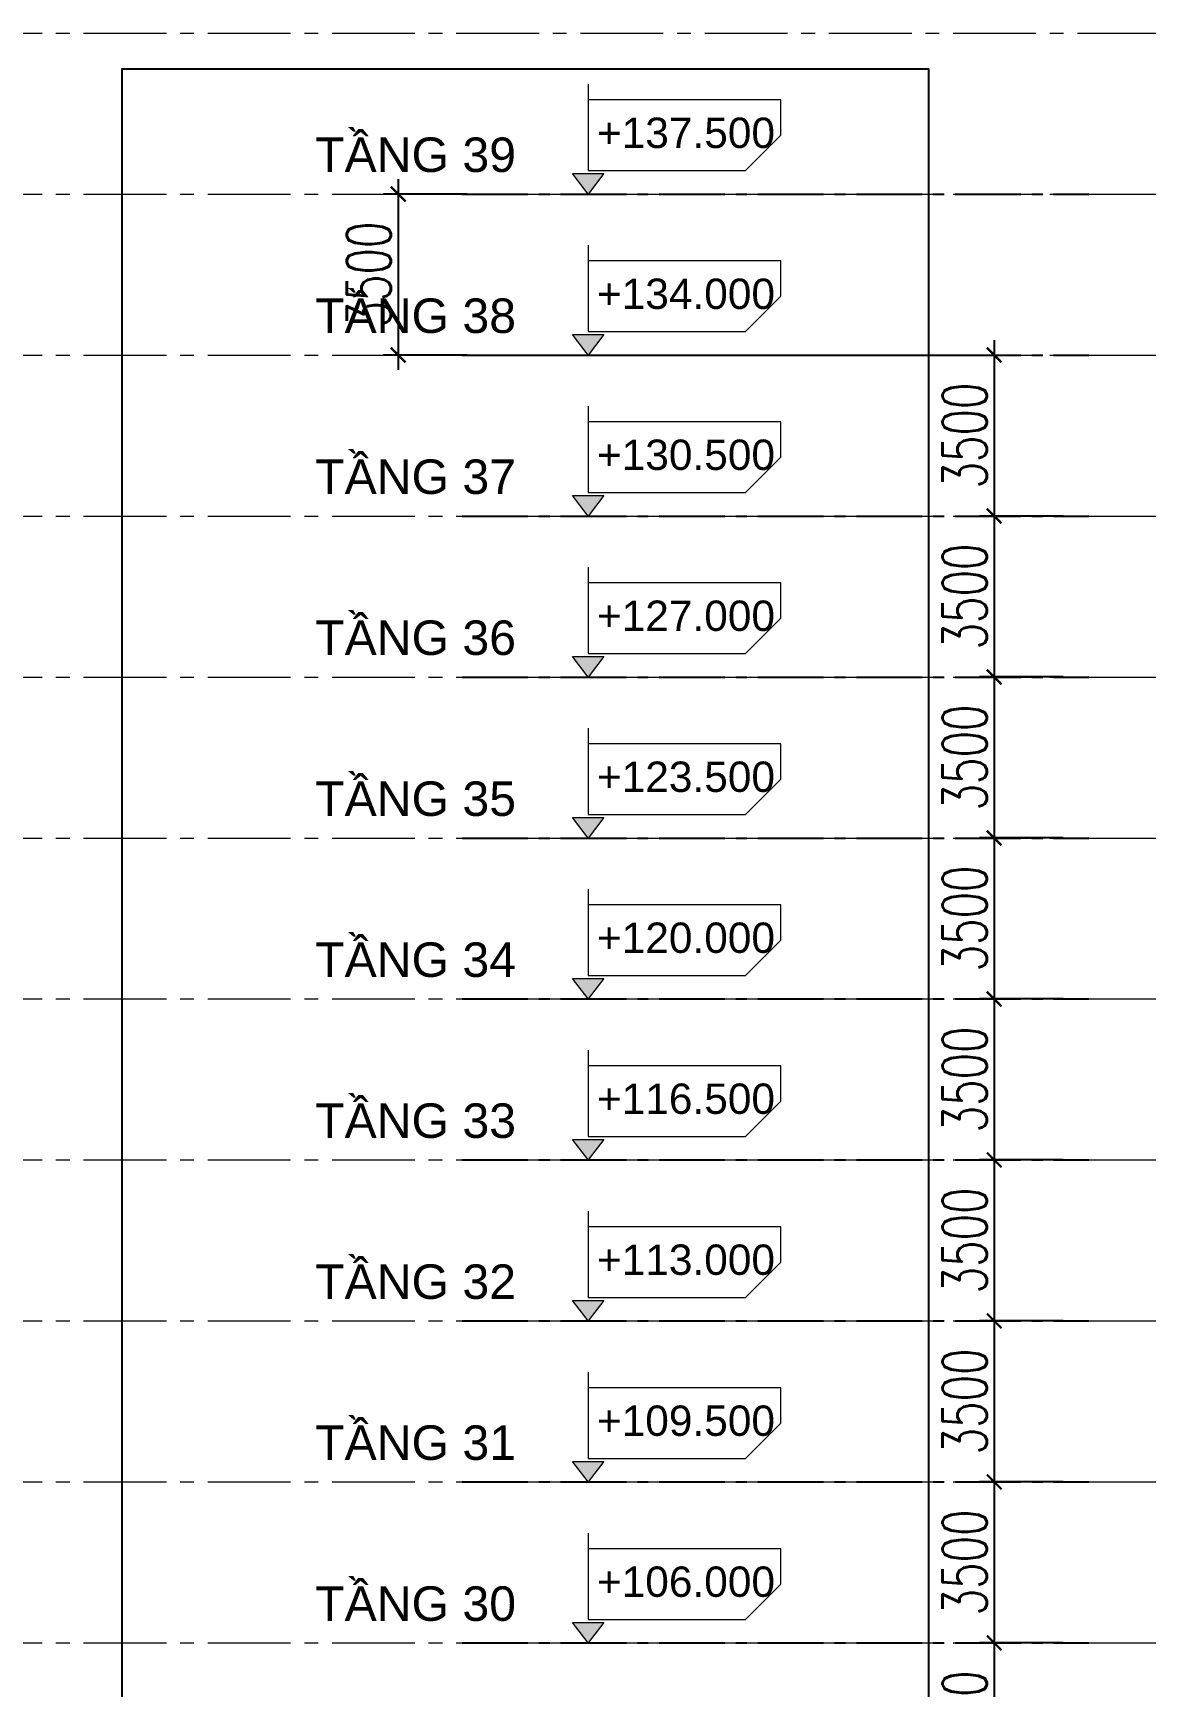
# Model space of a CAD drawing. Header units: millimetres. Extents: x 573003 to 1294762, y -9906 to 413061.
# Drawn here: x 632293 to 656481, y 119519 to 155476 of the extents above; entities that cross this region are included whole.
import ezdxf
from ezdxf.xclip import XClip

# ---------------------------------------------------------------- set-up
doc = ezdxf.new("R2010")
doc.units = ezdxf.units.MM
doc.header["$MEASUREMENT"] = 0
doc.linetypes.add('CENTER2', pattern=[28.575, 19.05, -3.175, 3.175, -3.175])
doc.linetypes.add('IMPORT-CE', pattern=[135, 90, -15, 15, -15])
doc.layers.get('DEFPOINTS').update_dxf_attribs({"color": 5, "lineweight": 0})
doc.layers.add('A-GRID-LEVEL', color=8, linetype='CENTER2')
doc.layers.add('A-WALL-PATT', color=251, linetype='Continuous')
for name, color, linetype, lineweight in [('KT-Chu viet', 255, 'Continuous', 20), ('KT-Kich thuoc', 159, 'Continuous', 18), ('KT-Net truc', 18, 'Continuous', 15), ('TEXT', 7, 'Continuous', 20)]:
    doc.layers.add(name, color=color, linetype=linetype, lineweight=lineweight)
doc.styles.add('Arial', font='arial.ttf')
doc.styles.add('DIM', font='vnsimli.shx', dxfattribs={"width": 0.7})
doc.styles.add('font unicode ccu', font='arial.ttf')
doc.dimstyles.new('CCU  KT1-320 A1', dxfattribs={"dimscale": 320, "dimtxt": 3, "dimasz": 1, "dimexe": 1, "dimexo": 0, "dimgap": 0.5, "dimtad": 1, "dimdec": 0, "dimdsep": 46, "dimtxsty": 'DIM', "dimblk1": 'ARCHTICK', "dimblk2": 'ARCHTICK', "dimsah": 1, "dimcen": 0, "dimdle": 1, "dimclrd": 256, "dimclre": 256, "dimclrt": 31, "dimadec": 0, "dimazin": 0, "dimtfac": 1, "dimtdec": 0, "dimtix": 1, "dimtmove": 1, "dimatfit": 3, "dimldrblk": 'DOT', "dimfxl": 8, "dimtolj": 1, "dimarcsym": 0})

# ---------------------------------------------------------------- blocks, each defined once
blk = doc.blocks.new('A$C61654A8E')
blk.add_hatch(color=256).paths.add_polyline_path([(-137, 178), (0, 0), (137, 178)])
blk.add_line((-341, 0), (341, 0))
for points in [[(0, 956), (0, 819)], [(-137, 178), (137, 178), (0, 0), (-137, 178)]]:
    blk.add_lwpolyline(points)
blk.add_lwpolyline([(1678, 512), (1678, 819), (0, 819), (0, 205), (1371, 205)], close=True)
blk = doc.blocks.new('coscaodotudong')
at = {"xscale": 0.8324273823791946, "yscale": 0.8324273823791946, "zscale": 0.8324273823791946}
blk.add_blockref('A$C61654A8E', (0, 0), dxfattribs=at)
at = {"layer": 'KT-Chu viet', "style": 'font unicode ccu'}
blk.add_attdef('%%P0.000', (64, 334), '', height=220, dxfattribs=at)
blk = doc.blocks.new('Levels')
at = {"layer": 'KT-Kich thuoc'}
for p, q in [((-9998.9, 137500, 0), (-7793.2, 137500, 0)), ((-9998.9, 134000, 0), (-7793.2, 134000, 0)), ((-9998.9, 130500, 0), (-7793.2, 130500, 0)), ((-9998.9, 127000, 0), (-7793.2, 127000, 0)), ((-9998.9, 123500, 0), (-7793.2, 123500, 0)), ((-9998.9, 120000, 0), (-7793.2, 120000, 0)), ((-9998.9, 116500, 0), (-7793.2, 116500, 0)), ((-9998.9, 113000, 0), (-7793.2, 113000, 0)), ((-9998.9, 109500, 0), (-7793.2, 109500, 0)), ((-9998.9, 106000, 0), (-7793.2, 106000, 0))]:
    blk.add_line(p, q, dxfattribs=at)
at = {"layer": 'KT-Net truc', "linetype": 'IMPORT-CE', "ltscale": 20, "elevation": 0}
for points in [[(-7437.9, 137500), (6189, 137500)], [(-7437.9, 134000), (6189, 134000)], [(-7437.9, 130500), (6189, 130500)], [(-7437.9, 127000), (6189, 127000)], [(-7437.9, 123500), (6189, 123500)], [(-7437.9, 120000), (6189, 120000)], [(-7437.9, 116500), (6189, 116500)], [(-7437.9, 113000), (6189, 113000)], [(-7437.9, 109500), (6189, 109500)], [(-7437.9, 106000), (6189, 106000)]]:
    blk.add_lwpolyline(points, dxfattribs=at)
at = {"layer": 'KT-Chu viet', "xscale": 3, "yscale": 3, "zscale": 3}
for p, values in [((-9146.4, 137500, 0), {'%%P0.000': '+137.500'}), ((-9146.4, 134000, 0), {'%%P0.000': '+134.000'}), ((-9146.4, 130500, 0), {'%%P0.000': '+130.500'}), ((-9146.4, 127000, 0), {'%%P0.000': '+127.000'}), ((-9146.4, 123500, 0), {'%%P0.000': '+123.500'}), ((-9146.4, 120000, 0), {'%%P0.000': '+120.000'}), ((-9146.4, 116500, 0), {'%%P0.000': '+116.500'}), ((-9146.4, 113000, 0), {'%%P0.000': '+113.000'}), ((-9146.4, 109500, 0), {'%%P0.000': '+109.500'}), ((-9146.4, 106000, 0), {'%%P0.000': '+106.000'})]:
    blk.add_blockref('coscaodotudong', p, dxfattribs=at).add_auto_attribs(values)
at = {"layer": 'TEXT', "char_height": 750, "width": 5299.69, "attachment_point": 1, "style": 'Arial'}
for s, insert in [('TẦNG 39', (-15078.7, 138729.8, 0)), ('TẦNG 38', (-15078.7, 135229.8, 0)), ('TẦNG 37', (-15078.7, 131729.8, 0)), ('TẦNG 36', (-15078.7, 128229.8, 0)), ('TẦNG 35', (-15078.7, 124729.8, 0)), ('TẦNG 34', (-15078.7, 121229.8, 0)), ('TẦNG 33', (-15078.7, 117729.8, 0)), ('TẦNG 32', (-15078.7, 114229.8, 0)), ('TẦNG 31', (-15078.7, 110729.8, 0)), ('TẦNG 30', (-15078.7, 107229.8, 0))]:
    blk.add_mtext(s, dxfattribs=dict(at, insert=insert))
blk = doc.blocks.new('_ARCHTICK')
at = {"color": 0, "linetype": 'ByBlock', "const_width": 0.15}
blk.add_lwpolyline([(-0.5, -0.5), (0.5, 0.5)], dxfattribs=at)
blk = doc.blocks.new('*D111')
at = {"layer": 'DEFPOINTS', "color": 0, "transparency": 16777216}
for p in [(641726, 151976, 0), (640230, 148476), (641726, 148476, 0)]:
    blk.add_point(p, dxfattribs=at)
at = {"layer": 'KT-Kich thuoc', "lineweight": -2, "transparency": 16777216}
for p, q in [((640230, 152296), (640230, 148156)), ((641726, 151976), (639910, 151976)), ((641726, 148476), (639910, 148476))]:
    blk.add_line(p, q, dxfattribs=at)
at = {"layer": 'KT-Kich thuoc', "lineweight": -2, "transparency": 16777216, "xscale": 320, "yscale": 320, "zscale": 320}
for p, rotation in [((640230, 151976), 90), ((640230, 148476), 270)]:
    blk.add_blockref('_ARCHTICK', p, dxfattribs=dict(at, rotation=rotation))
at = {"layer": 'KT-Kich thuoc', "color": 31, "transparency": 16777216, "insert": (639590, 150226), "char_height": 960, "attachment_point": 5, "rotation": 90, "style": 'DIM'}
blk.add_mtext('\\A1;3500', dxfattribs=at)
blk = doc.blocks.new('_Dot')
at = {"color": 0, "linetype": 'ByBlock', "lineweight": -2}
blk.add_line((-0.5, 0), (-1, 0), dxfattribs=at)
at = {"color": 0, "linetype": 'ByBlock', "const_width": 0.5}
blk.add_lwpolyline([(-0.25, 0, 1), (0.25, 0, 1)], format="xyb", close=True, dxfattribs=at)
blk = doc.blocks.new('*D112')
at = {"layer": 'DEFPOINTS', "color": 0, "transparency": 16777216}
for p in [(641726, 148476, 0), (653183, 144976), (654389, 144976, 0)]:
    blk.add_point(p, dxfattribs=at)
at = {"layer": 'KT-Kich thuoc', "lineweight": -2, "transparency": 16777216}
for p, q in [((653183, 148796), (653183, 144656)), ((641726, 148476), (653503, 148476)), ((654389, 144976), (652863, 144976))]:
    blk.add_line(p, q, dxfattribs=at)
at = {"layer": 'KT-Kich thuoc', "lineweight": -2, "transparency": 16777216, "xscale": 320, "yscale": 320, "zscale": 320}
for p, rotation in [((653183, 148476), 90), ((653183, 144976), 270)]:
    blk.add_blockref('_ARCHTICK', p, dxfattribs=dict(at, rotation=rotation))
at = {"layer": 'KT-Kich thuoc', "color": 31, "transparency": 16777216, "insert": (652543, 146726), "char_height": 960, "attachment_point": 5, "rotation": 90, "style": 'DIM'}
blk.add_mtext('\\A1;3500', dxfattribs=at)
blk = doc.blocks.new('*D113')
at = {"layer": 'DEFPOINTS', "color": 0, "transparency": 16777216}
for p in [(654680, 144976, 0), (653183, 141476), (654389, 141476, 0)]:
    blk.add_point(p, dxfattribs=at)
at = {"layer": 'KT-Kich thuoc', "lineweight": -2, "transparency": 16777216}
for p, q in [((653183, 145296), (653183, 141156)), ((654680, 144976), (652863, 144976)), ((654389, 141476), (652863, 141476))]:
    blk.add_line(p, q, dxfattribs=at)
at = {"layer": 'KT-Kich thuoc', "lineweight": -2, "transparency": 16777216, "xscale": 320, "yscale": 320, "zscale": 320}
for p, rotation in [((653183, 144976), 90), ((653183, 141476), 270)]:
    blk.add_blockref('_ARCHTICK', p, dxfattribs=dict(at, rotation=rotation))
at = {"layer": 'KT-Kich thuoc', "color": 31, "transparency": 16777216, "insert": (652543, 143226), "char_height": 960, "attachment_point": 5, "rotation": 90, "style": 'DIM'}
blk.add_mtext('\\A1;3500', dxfattribs=at)
blk = doc.blocks.new('*D114')
at = {"layer": 'DEFPOINTS', "color": 0, "transparency": 16777216}
for p in [(654680, 141476, 0), (653183, 137976), (654389, 137976, 0)]:
    blk.add_point(p, dxfattribs=at)
at = {"layer": 'KT-Kich thuoc', "lineweight": -2, "transparency": 16777216}
for p, q in [((653183, 141796), (653183, 137656)), ((654680, 141476), (652863, 141476)), ((654389, 137976), (652863, 137976))]:
    blk.add_line(p, q, dxfattribs=at)
at = {"layer": 'KT-Kich thuoc', "lineweight": -2, "transparency": 16777216, "xscale": 320, "yscale": 320, "zscale": 320}
for p, rotation in [((653183, 141476), 90), ((653183, 137976), 270)]:
    blk.add_blockref('_ARCHTICK', p, dxfattribs=dict(at, rotation=rotation))
at = {"layer": 'KT-Kich thuoc', "color": 31, "transparency": 16777216, "insert": (652543, 139726), "char_height": 960, "attachment_point": 5, "rotation": 90, "style": 'DIM'}
blk.add_mtext('\\A1;3500', dxfattribs=at)
blk = doc.blocks.new('*D115')
at = {"layer": 'DEFPOINTS', "color": 0, "transparency": 16777216}
for p in [(654680, 137976, 0), (653183, 134476), (654389, 134476, 0)]:
    blk.add_point(p, dxfattribs=at)
at = {"layer": 'KT-Kich thuoc', "lineweight": -2, "transparency": 16777216}
for p, q in [((653183, 138296), (653183, 134156)), ((654680, 137976), (652863, 137976)), ((654389, 134476), (652863, 134476))]:
    blk.add_line(p, q, dxfattribs=at)
at = {"layer": 'KT-Kich thuoc', "lineweight": -2, "transparency": 16777216, "xscale": 320, "yscale": 320, "zscale": 320}
for p, rotation in [((653183, 137976), 90), ((653183, 134476), 270)]:
    blk.add_blockref('_ARCHTICK', p, dxfattribs=dict(at, rotation=rotation))
at = {"layer": 'KT-Kich thuoc', "color": 31, "transparency": 16777216, "insert": (652543, 136226), "char_height": 960, "attachment_point": 5, "rotation": 90, "style": 'DIM'}
blk.add_mtext('\\A1;3500', dxfattribs=at)
blk = doc.blocks.new('*D116')
at = {"layer": 'DEFPOINTS', "color": 0, "transparency": 16777216}
for p in [(654680, 134476, 0), (653183, 130976), (654389, 130976, 0)]:
    blk.add_point(p, dxfattribs=at)
at = {"layer": 'KT-Kich thuoc', "lineweight": -2, "transparency": 16777216}
for p, q in [((653183, 134796), (653183, 130656)), ((654680, 134476), (652863, 134476)), ((654389, 130976), (652863, 130976))]:
    blk.add_line(p, q, dxfattribs=at)
at = {"layer": 'KT-Kich thuoc', "lineweight": -2, "transparency": 16777216, "xscale": 320, "yscale": 320, "zscale": 320}
for p, rotation in [((653183, 134476), 90), ((653183, 130976), 270)]:
    blk.add_blockref('_ARCHTICK', p, dxfattribs=dict(at, rotation=rotation))
at = {"layer": 'KT-Kich thuoc', "color": 31, "transparency": 16777216, "insert": (652543, 132726), "char_height": 960, "attachment_point": 5, "rotation": 90, "style": 'DIM'}
blk.add_mtext('\\A1;3500', dxfattribs=at)
blk = doc.blocks.new('*D117')
at = {"layer": 'DEFPOINTS', "color": 0, "transparency": 16777216}
for p in [(654680, 130976, 0), (653183, 127476), (654389, 127476, 0)]:
    blk.add_point(p, dxfattribs=at)
at = {"layer": 'KT-Kich thuoc', "lineweight": -2, "transparency": 16777216}
for p, q in [((653183, 131296), (653183, 127156)), ((654680, 130976), (652863, 130976)), ((654389, 127476), (652863, 127476))]:
    blk.add_line(p, q, dxfattribs=at)
at = {"layer": 'KT-Kich thuoc', "lineweight": -2, "transparency": 16777216, "xscale": 320, "yscale": 320, "zscale": 320}
for p, rotation in [((653183, 130976), 90), ((653183, 127476), 270)]:
    blk.add_blockref('_ARCHTICK', p, dxfattribs=dict(at, rotation=rotation))
at = {"layer": 'KT-Kich thuoc', "color": 31, "transparency": 16777216, "insert": (652543, 129226), "char_height": 960, "attachment_point": 5, "rotation": 90, "style": 'DIM'}
blk.add_mtext('\\A1;3500', dxfattribs=at)
blk = doc.blocks.new('*D118')
at = {"layer": 'DEFPOINTS', "color": 0, "transparency": 16777216}
for p in [(654680, 127476, 0), (653183, 123976), (654389, 123976, 0)]:
    blk.add_point(p, dxfattribs=at)
at = {"layer": 'KT-Kich thuoc', "lineweight": -2, "transparency": 16777216}
for p, q in [((653183, 127796), (653183, 123656)), ((654680, 127476), (652863, 127476)), ((654389, 123976), (652863, 123976))]:
    blk.add_line(p, q, dxfattribs=at)
at = {"layer": 'KT-Kich thuoc', "lineweight": -2, "transparency": 16777216, "xscale": 320, "yscale": 320, "zscale": 320}
for p, rotation in [((653183, 127476), 90), ((653183, 123976), 270)]:
    blk.add_blockref('_ARCHTICK', p, dxfattribs=dict(at, rotation=rotation))
at = {"layer": 'KT-Kich thuoc', "color": 31, "transparency": 16777216, "insert": (652543, 125726), "char_height": 960, "attachment_point": 5, "rotation": 90, "style": 'DIM'}
blk.add_mtext('\\A1;3500', dxfattribs=at)
blk = doc.blocks.new('*D119')
at = {"layer": 'DEFPOINTS', "color": 0, "transparency": 16777216}
for p in [(654680, 123976, 0), (653183, 120476), (654389, 120476, 0)]:
    blk.add_point(p, dxfattribs=at)
at = {"layer": 'KT-Kich thuoc', "lineweight": -2, "transparency": 16777216}
for p, q in [((653183, 124296), (653183, 120156)), ((654680, 123976), (652863, 123976)), ((654389, 120476), (652863, 120476))]:
    blk.add_line(p, q, dxfattribs=at)
at = {"layer": 'KT-Kich thuoc', "lineweight": -2, "transparency": 16777216, "xscale": 320, "yscale": 320, "zscale": 320}
for p, rotation in [((653183, 123976), 90), ((653183, 120476), 270)]:
    blk.add_blockref('_ARCHTICK', p, dxfattribs=dict(at, rotation=rotation))
at = {"layer": 'KT-Kich thuoc', "color": 31, "transparency": 16777216, "insert": (652543, 122226), "char_height": 960, "attachment_point": 5, "rotation": 90, "style": 'DIM'}
blk.add_mtext('\\A1;3500', dxfattribs=at)
blk = doc.blocks.new('*D120')
at = {"layer": 'DEFPOINTS', "color": 0, "transparency": 16777216}
for p in [(654680, 120476, 0), (653183, 116976), (654389, 116976, 0)]:
    blk.add_point(p, dxfattribs=at)
at = {"layer": 'KT-Kich thuoc', "lineweight": -2, "transparency": 16777216}
for p, q in [((654680, 120476), (652863, 120476)), ((653183, 120796), (653183, 116656)), ((654389, 116976), (652863, 116976))]:
    blk.add_line(p, q, dxfattribs=at)
at = {"layer": 'KT-Kich thuoc', "lineweight": -2, "transparency": 16777216, "xscale": 320, "yscale": 320, "zscale": 320}
for p, rotation in [((653183, 120476), 90), ((653183, 116976), 270)]:
    blk.add_blockref('_ARCHTICK', p, dxfattribs=dict(at, rotation=rotation))
at = {"layer": 'KT-Kich thuoc', "color": 31, "transparency": 16777216, "insert": (652543, 118726), "char_height": 960, "attachment_point": 5, "rotation": 90, "style": 'DIM'}
blk.add_mtext('\\A1;3500', dxfattribs=at)

msp = doc.modelspace()

# ---------------------------------------------------------------- linework, layer by layer
at = {"layer": 'A-GRID-LEVEL', "ltscale": 75, "elevation": 0}
for points in [[(641616.8, 151975.6), (655243.7, 151975.6)], [(641616.8, 148475.6), (655243.7, 148475.6)], [(641616.8, 144975.6), (655243.7, 144975.6)], [(641616.8, 141475.6), (655243.7, 141475.6)], [(641616.8, 137975.6), (655243.7, 137975.6)], [(641616.8, 134475.6), (655243.7, 134475.6)], [(641616.8, 130975.6), (655243.7, 130975.6)], [(641616.8, 127475.6), (655243.7, 127475.6)], [(641616.8, 123975.6), (655243.7, 123975.6)], [(641616.8, 120475.6), (655243.7, 120475.6)]]:
    msp.add_lwpolyline(points, dxfattribs=at)
at = {"layer": 'KT-Net truc', "linetype": 'IMPORT-CE', "ltscale": 20}
for p, q in [((573990.5, 155475.6, 0), (690764.9, 155475.6, 0)), ((573990.5, 151975.6, 0), (690764.9, 151975.6, 0)), ((573990.5, 148475.6, 0), (690764.9, 148475.6, 0)), ((573990.5, 144975.6, 0), (690764.9, 144975.6, 0)), ((573990.5, 141475.6, 0), (690764.9, 141475.6, 0)), ((573990.5, 137975.6, 0), (690764.9, 137975.6, 0)), ((573990.5, 134475.6, 0), (690764.9, 134475.6, 0)), ((573990.5, 130975.6, 0), (690764.9, 130975.6, 0)), ((573990.5, 127475.6, 0), (690764.9, 127475.6, 0)), ((573990.5, 123975.6, 0), (690764.9, 123975.6, 0)), ((573990.5, 120475.6, 0), (690764.9, 120475.6, 0))]:
    msp.add_line(p, q, dxfattribs=at)

# ---------------------------------------------------------------- block references
at = {"layer": 'A-WALL-PATT'}
ref = msp.add_blockref('Levels', (653502.6, 14475.6, 0), dxfattribs=at)
XClip(ref).set_block_clipping_path([(-19282.2316047037, -19213.4142947759), (-1742.8393161013, 140216.6709211473)])

# ---------------------------------------------------------------- dimensions: what is measured, and where the dimension line sits
at = {"layer": 'KT-Kich thuoc'}
for base, p1, p2, picture, middle in [((640229.6, 148475.6), (641726.3, 151975.6, 0), (641726.3, 148475.6, 0), '*D111', (639589.6, 150225.6)), ((653183.3, 144975.6), (641726.3, 148475.6, 0), (654388.9, 144975.6, 0), '*D112', (652543.3, 146725.6)), ((653183.3, 141475.6), (654680, 144975.6, 0), (654388.9, 141475.6, 0), '*D113', (652543.3, 143225.6)), ((653183.3, 137975.6), (654680, 141475.6, 0), (654388.9, 137975.6, 0), '*D114', (652543.3, 139725.6)), ((653183.3, 134475.6), (654680, 137975.6, 0), (654388.9, 134475.6, 0), '*D115', (652543.3, 136225.6)), ((653183.3, 130975.6), (654680, 134475.6, 0), (654388.9, 130975.6, 0), '*D116', (652543.3, 132725.6)), ((653183.3, 127475.6), (654680, 130975.6, 0), (654388.9, 127475.6, 0), '*D117', (652543.3, 129225.6)), ((653183.3, 123975.6), (654680, 127475.6, 0), (654388.9, 123975.6, 0), '*D118', (652543.3, 125725.6)), ((653183.3, 120475.6), (654680, 123975.6, 0), (654388.9, 120475.6, 0), '*D119', (652543.3, 122225.6)), ((653183.3, 116975.6), (654680, 120475.6, 0), (654388.9, 116975.6, 0), '*D120', (652543.3, 118725.6))]:
    dim = msp.add_linear_dim(base=base, p1=p1, p2=p2, angle=90, dimstyle='CCU  KT1-320 A1', dxfattribs=at)
    dim.commit()
    dim.dimension.update_dxf_attribs({"geometry": picture, "text_midpoint": middle})

doc.saveas('drawing.dxf')
